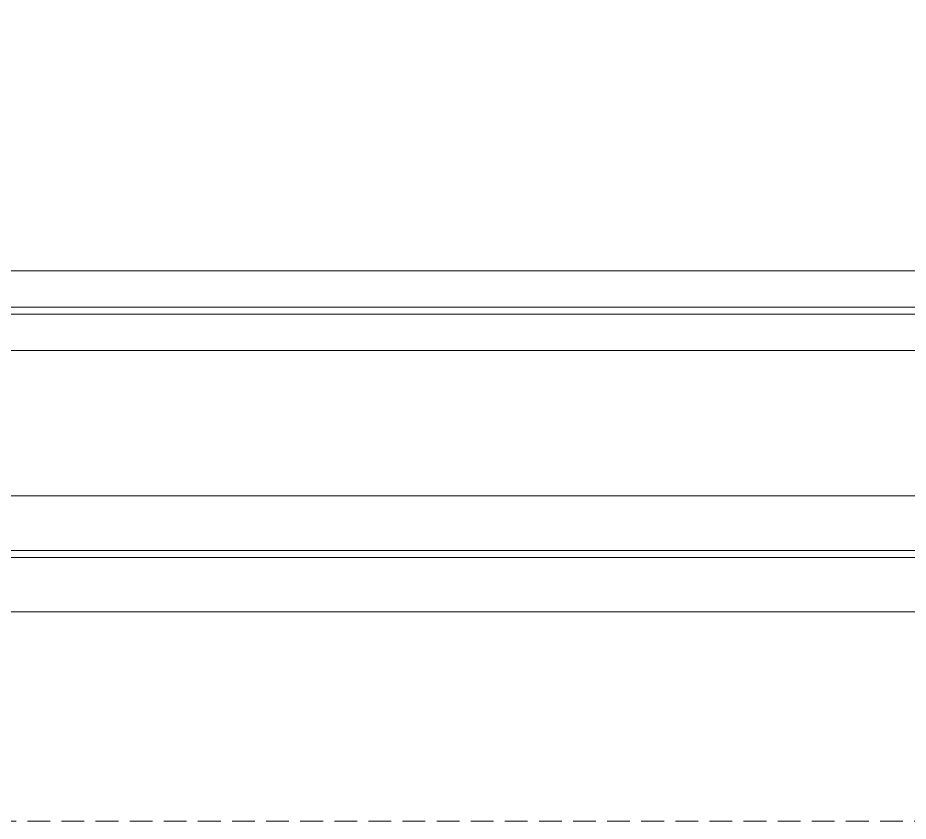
# Model space of a CAD drawing. Extents: x -1457 to 23780, y -2071 to 4205.
# Drawn here: x 15430.14 to 15439.93, y 320 to 328.84 of the extents above; entities that cross this region are included whole.
import ezdxf

# ---------------------------------------------------------------- set-up
doc = ezdxf.new("R2010")
doc.units = 0
doc.header["$MEASUREMENT"] = 0
doc.linetypes.add('HIDDEN', pattern=[0.375, 0.25, -0.125])
doc.layers.add('15', color=9, linetype='Continuous', lineweight=9)
doc.layers.add('M-TEFRIS2-015', color=129, linetype='Continuous', lineweight=9)

# ---------------------------------------------------------------- blocks, each defined once
blk = doc.blocks.new('*U225')
at = {"layer": '15'}
for p, q in [((-1.468840347965793, -18.9468617151615), (-170.3011382848942, -18.9468617151615)), ((-1.468840347965793, -19.34686171515932), (-170.3011382848942, -19.34686171515932)), ((-1.468840347965793, -19.4228617151557), (-170.3011382848942, -19.4228617151557)), ((-1.468840347965793, -19.82286171514988), (-170.3011382848942, -19.82286171514988)), ((-1.468840347965793, -21.4228617151266), (-170.3011382848942, -21.4228617151266)), ((-1.468840347965793, -22.02286171511514), (-170.3011382848942, -22.02286171511514)), ((-1.468840347965793, -22.09886171511243), (-170.3011382848942, -22.09886171511243)), ((-1.468840347965793, -22.69886171510369), (-170.3011382848942, -22.69886171510369))]:
    blk.add_line(p, q, dxfattribs=at)

msp = doc.modelspace()

# ---------------------------------------------------------------- linework, layer by layer
at = {"layer": 'M-TEFRIS2-015', "linetype": 'HIDDEN', "lineweight": 0}
msp.add_lwpolyline([(13047.49999999968, 1124.026758619042), (13047.49999999928, 320.0000000054933), (15478.81868919052, 319.9999995004982)], dxfattribs=at)

# ---------------------------------------------------------------- block references
msp.add_blockref('*U225', (15445.83333333263, 344.9999994530735), dxfattribs=at)

doc.saveas('drawing.dxf')
